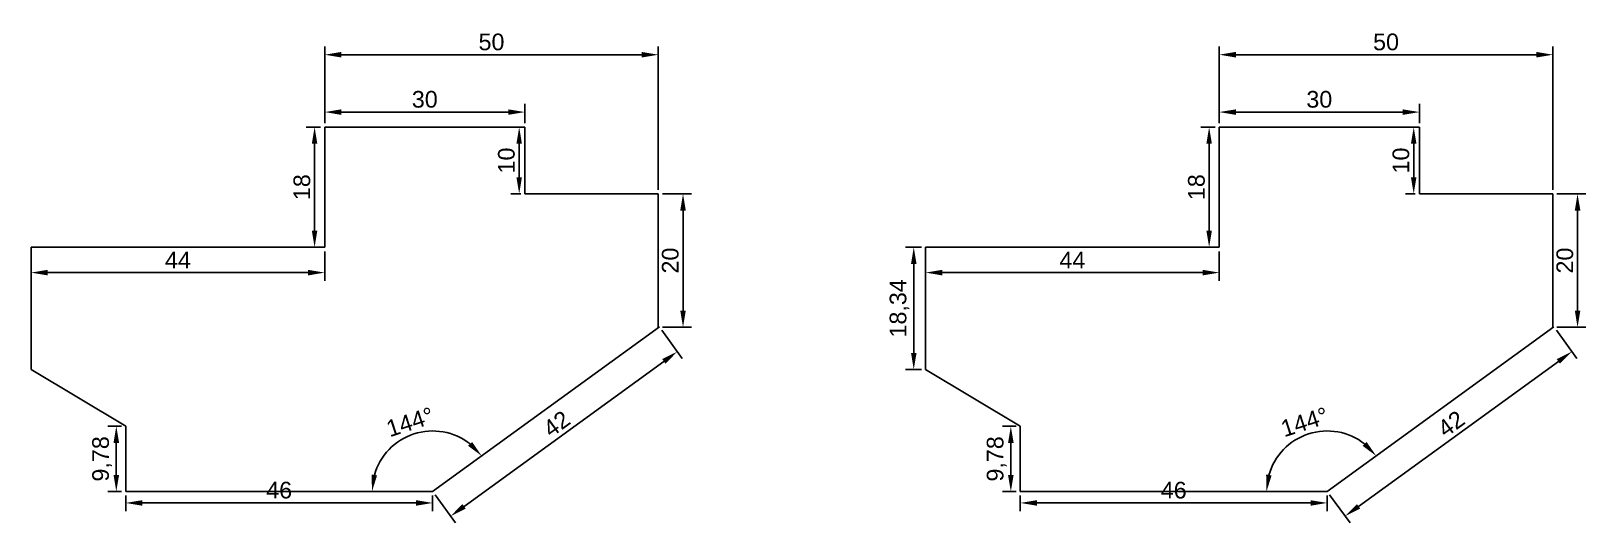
# Model space of a CAD drawing. Header units: millimetres. Extents: x 6565 to 6798, y 4460 to 4534.
import ezdxf

# ---------------------------------------------------------------- set-up
doc = ezdxf.new("R2010")
doc.units = ezdxf.units.MM
doc.styles.get("Standard").update_dxf_attribs({"font": 'arial.ttf'})
doc.dimstyles.new('ISO-25', dxfattribs={"dimtxt": 2.5, "dimasz": 2.5, "dimexe": 1.25, "dimexo": 0.625, "dimtad": 1, "dimtxsty": 'Standard', "dimcen": 2.5, "dimadec": 0, "dimazin": 0, "dimtfac": 1, "dimtmove": 0, "dimatfit": 3, "dimfxl": 1, "dimarcsym": 0})

# ---------------------------------------------------------------- blocks, each defined once
blk = doc.blocks.new('*D8')
at = {"color": 0, "lineweight": -2, "transparency": 16777216}
for p, q in [((6698.35, 4501.2), (6695.95, 4501.2)), ((6697.2, 4498.7), (6697.2, 4485.36)), ((6698.35, 4482.86), (6695.95, 4482.86))]:
    blk.add_line(p, q, dxfattribs=at)
at = {"color": 0, "transparency": 16777216}
for points in [[(6696.79, 4498.7), (6697.62, 4498.7), (6697.2, 4501.2)], [(6696.79, 4485.36), (6697.62, 4485.36), (6697.2, 4482.86)]]:
    blk.add_solid(points, dxfattribs=at)
at = {"layer": 'Defpoints', "color": 0, "transparency": 16777216}
for p in [(6698.98, 4501.2), (6697.2, 4482.86), (6698.98, 4482.86)]:
    blk.add_point(p, dxfattribs=at)
at = {"color": 0, "transparency": 16777216, "insert": (6695.07, 4492.03), "char_height": 2.5, "attachment_point": 5, "rotation": 90}
blk.add_mtext('18,34', dxfattribs=at)
blk = doc.blocks.new('*D2')
at = {"color": 0, "lineweight": -2, "transparency": 16777216}
for p, q in [((6713.16, 4463.95), (6713.16, 4461.61)), ((6715.66, 4462.86), (6756.66, 4462.86)), ((6759.16, 4463.95), (6759.16, 4461.61))]:
    blk.add_line(p, q, dxfattribs=at)
at = {"color": 0, "transparency": 16777216}
for points in [[(6715.66, 4463.27), (6715.66, 4462.44), (6713.16, 4462.86)], [(6756.66, 4463.27), (6756.66, 4462.44), (6759.16, 4462.86)]]:
    blk.add_solid(points, dxfattribs=at)
at = {"layer": 'Defpoints', "color": 0, "transparency": 16777216}
for p in [(6713.16, 4464.57), (6759.16, 4464.57), (6759.16, 4462.86)]:
    blk.add_point(p, dxfattribs=at)
at = {"color": 0, "transparency": 16777216, "insert": (6736.16, 4464.76), "char_height": 2.5, "attachment_point": 5}
blk.add_mtext('46', dxfattribs=at)
blk = doc.blocks.new('*D3')
at = {"color": 0, "lineweight": -2, "transparency": 16777216}
for p, q in [((6793.51, 4488.74), (6796.57, 4484.53)), ((6763.87, 4462.34), (6793.81, 4484.08)), ((6759.52, 4464.07), (6762.58, 4459.86))]:
    blk.add_line(p, q, dxfattribs=at)
at = {"color": 0, "transparency": 16777216}
for points in [[(6793.56, 4484.42), (6794.05, 4483.74), (6795.83, 4485.55)], [(6763.62, 4462.68), (6764.11, 4462.01), (6761.84, 4460.87)]]:
    blk.add_solid(points, dxfattribs=at)
at = {"layer": 'Defpoints', "color": 0, "transparency": 16777216}
for p in [(6793.15, 4489.25), (6795.83, 4485.55), (6759.16, 4464.57)]:
    blk.add_point(p, dxfattribs=at)
at = {"color": 0, "transparency": 16777216, "insert": (6777.73, 4474.73), "char_height": 2.5, "attachment_point": 5, "rotation": 35.9745}
blk.add_mtext('42', dxfattribs=at)
blk = doc.blocks.new('*D4')
at = {"color": 0, "lineweight": -2, "transparency": 16777216}
for p, q in [((6793.6, 4509.2), (6797.93, 4509.2)), ((6796.68, 4506.7), (6796.68, 4491.7)), ((6793.6, 4489.2), (6797.93, 4489.2))]:
    blk.add_line(p, q, dxfattribs=at)
at = {"color": 0, "transparency": 16777216}
for points in [[(6796.27, 4506.7), (6797.1, 4506.7), (6796.68, 4509.2)], [(6796.27, 4491.7), (6797.1, 4491.7), (6796.68, 4489.2)]]:
    blk.add_solid(points, dxfattribs=at)
at = {"layer": 'Defpoints', "color": 0, "transparency": 16777216}
for p in [(6792.98, 4509.2), (6792.98, 4489.2), (6796.68, 4489.2)]:
    blk.add_point(p, dxfattribs=at)
at = {"color": 0, "transparency": 16777216, "insert": (6794.78, 4499.2), "char_height": 2.5, "attachment_point": 5, "rotation": 90}
blk.add_mtext('20', dxfattribs=at)
blk = doc.blocks.new('*D5')
at = {"color": 0, "lineweight": -2, "transparency": 16777216}
for p, q in [((6742.98, 4519.82), (6742.98, 4522.71)), ((6745.48, 4521.46), (6770.48, 4521.46)), ((6772.98, 4519.82), (6772.98, 4522.71))]:
    blk.add_line(p, q, dxfattribs=at)
at = {"color": 0, "transparency": 16777216}
for points in [[(6745.48, 4521.87), (6745.48, 4521.04), (6742.98, 4521.46)], [(6770.48, 4521.87), (6770.48, 4521.04), (6772.98, 4521.46)]]:
    blk.add_solid(points, dxfattribs=at)
at = {"layer": 'Defpoints', "color": 0, "transparency": 16777216}
for p in [(6772.98, 4521.46), (6742.98, 4519.2), (6772.98, 4519.2)]:
    blk.add_point(p, dxfattribs=at)
at = {"color": 0, "transparency": 16777216, "insert": (6757.98, 4523.36), "char_height": 2.5, "attachment_point": 5}
blk.add_mtext('30', dxfattribs=at)
blk = doc.blocks.new('*D6')
at = {"color": 0, "lineweight": -2, "transparency": 16777216}
for p, q in [((6772.35, 4519.2), (6770.88, 4519.2)), ((6772.13, 4516.7), (6772.13, 4511.7)), ((6772.35, 4509.2), (6770.88, 4509.2))]:
    blk.add_line(p, q, dxfattribs=at)
at = {"color": 0, "transparency": 16777216}
for points in [[(6771.71, 4516.7), (6772.54, 4516.7), (6772.13, 4519.2)], [(6771.71, 4511.7), (6772.54, 4511.7), (6772.13, 4509.2)]]:
    blk.add_solid(points, dxfattribs=at)
at = {"layer": 'Defpoints', "color": 0, "transparency": 16777216}
for p in [(6772.98, 4519.2), (6772.13, 4509.2), (6772.98, 4509.2)]:
    blk.add_point(p, dxfattribs=at)
at = {"color": 0, "transparency": 16777216, "insert": (6770.22, 4514.2), "char_height": 2.5, "attachment_point": 5, "rotation": 90}
blk.add_mtext('10', dxfattribs=at)
blk = doc.blocks.new('*D7')
at = {"color": 0, "lineweight": -2, "transparency": 16777216}
for p, q in [((6698.98, 4500.57), (6698.98, 4496.14)), ((6742.98, 4500.57), (6742.98, 4496.14)), ((6701.48, 4497.39), (6740.48, 4497.39))]:
    blk.add_line(p, q, dxfattribs=at)
at = {"color": 0, "transparency": 16777216}
for points in [[(6701.48, 4497.81), (6701.48, 4496.97), (6698.98, 4497.39)], [(6740.48, 4497.81), (6740.48, 4496.97), (6742.98, 4497.39)]]:
    blk.add_solid(points, dxfattribs=at)
at = {"layer": 'Defpoints', "color": 0, "transparency": 16777216}
for p in [(6698.98, 4501.2), (6742.98, 4501.2), (6742.98, 4497.39)]:
    blk.add_point(p, dxfattribs=at)
at = {"color": 0, "transparency": 16777216, "insert": (6720.98, 4499.27), "char_height": 2.5, "attachment_point": 5}
blk.add_mtext('44', dxfattribs=at)
blk = doc.blocks.new('*D9')
at = {"color": 0, "lineweight": -2, "transparency": 16777216}
for p, q in [((6712.53, 4474.35), (6710.5, 4474.35)), ((6711.75, 4467.07), (6711.75, 4471.85)), ((6712.53, 4464.57), (6710.5, 4464.57))]:
    blk.add_line(p, q, dxfattribs=at)
at = {"color": 0, "transparency": 16777216}
for points in [[(6711.33, 4471.85), (6712.17, 4471.85), (6711.75, 4474.35)], [(6711.33, 4467.07), (6712.17, 4467.07), (6711.75, 4464.57)]]:
    blk.add_solid(points, dxfattribs=at)
at = {"layer": 'Defpoints', "color": 0, "transparency": 16777216}
for p in [(6711.75, 4474.35), (6713.16, 4474.35), (6713.16, 4464.57)]:
    blk.add_point(p, dxfattribs=at)
at = {"color": 0, "transparency": 16777216, "insert": (6709.62, 4469.46), "char_height": 2.5, "attachment_point": 5, "rotation": 90}
blk.add_mtext('9,78', dxfattribs=at)
blk = doc.blocks.new('*D10')
at = {"color": 0, "lineweight": -2, "transparency": 16777216}
for p, q in [((6742.35, 4519.2), (6740.22, 4519.2)), ((6741.47, 4503.7), (6741.47, 4516.7)), ((6742.35, 4501.2), (6740.22, 4501.2))]:
    blk.add_line(p, q, dxfattribs=at)
at = {"color": 0, "transparency": 16777216}
for points in [[(6741.05, 4516.7), (6741.88, 4516.7), (6741.47, 4519.2)], [(6741.05, 4503.7), (6741.88, 4503.7), (6741.47, 4501.2)]]:
    blk.add_solid(points, dxfattribs=at)
at = {"layer": 'Defpoints', "color": 0, "transparency": 16777216}
for p in [(6741.47, 4519.2), (6742.98, 4519.2), (6742.98, 4501.2)]:
    blk.add_point(p, dxfattribs=at)
at = {"color": 0, "transparency": 16777216, "insert": (6739.57, 4510.2), "char_height": 2.5, "attachment_point": 5, "rotation": 90}
blk.add_mtext('18', dxfattribs=at)
blk = doc.blocks.new('*D13')
at = {"color": 0, "lineweight": -2, "transparency": 16777216}
blk.add_arc((6759.16, 4464.57), 9.08, 51.7955, 164.179, dxfattribs=at)
at = {"color": 0, "transparency": 16777216}
for points in [[(6765.07, 4472), (6764.47, 4471.42), (6766.51, 4469.91)], [(6750.83, 4466.99), (6750.01, 4467.11), (6750.07, 4464.57)]]:
    blk.add_solid(points, dxfattribs=at)
at = {"layer": 'Defpoints', "color": 0, "transparency": 16777216}
for p in [(6793.15, 4489.25), (6760.11, 4473.61), (6713.16, 4464.57), (6759.16, 4464.57), (6759.16, 4464.57)]:
    blk.add_point(p, dxfattribs=at)
at = {"color": 0, "transparency": 16777216, "insert": (6755.77, 4475), "char_height": 2.5, "attachment_point": 5, "rotation": 17.9873}
blk.add_mtext('144°', dxfattribs=at)
blk = doc.blocks.new('*D14')
at = {"color": 0, "lineweight": -2, "transparency": 16777216}
for p, q in [((6742.98, 4519.82), (6742.98, 4531.31)), ((6745.48, 4530.06), (6790.48, 4530.06)), ((6792.98, 4509.82), (6792.98, 4531.31))]:
    blk.add_line(p, q, dxfattribs=at)
at = {"color": 0, "transparency": 16777216}
for points in [[(6745.48, 4530.48), (6745.48, 4529.64), (6742.98, 4530.06)], [(6790.48, 4530.48), (6790.48, 4529.64), (6792.98, 4530.06)]]:
    blk.add_solid(points, dxfattribs=at)
at = {"layer": 'Defpoints', "color": 0, "transparency": 16777216}
for p in [(6792.98, 4530.06), (6742.98, 4519.2), (6792.98, 4509.2)]:
    blk.add_point(p, dxfattribs=at)
at = {"color": 0, "transparency": 16777216, "insert": (6767.98, 4531.96), "char_height": 2.5, "attachment_point": 5}
blk.add_mtext('50', dxfattribs=at)
blk = doc.blocks.new('Biryani')
for p, q in [((6742.979, 4501.199), (6742.979, 4519.199)), ((6742.979, 4519.199), (6772.979, 4519.199)), ((6772.979, 4519.199), (6772.979, 4509.199)), ((6772.979, 4509.199), (6792.979, 4509.199)), ((6792.979, 4509.199), (6792.979, 4489.199)), ((6698.979, 4501.199), (6742.979, 4501.199)), ((6698.979, 4501.199), (6698.979, 4482.859)), ((6759.157, 4464.574), (6793.146, 4489.246)), ((6713.157, 4474.354), (6698.979, 4482.859)), ((6713.157, 4464.574), (6713.157, 4474.354)), ((6713.157, 4464.574), (6759.157, 4464.574))]:
    blk.add_line(p, q)
for base, p1, p2, picture, middle in [((6792.979, 4530.061), (6742.979, 4519.199), (6792.979, 4509.199), '*D14', (6767.979, 4531.962)), ((6772.979, 4521.455), (6742.979, 4519.199), (6772.979, 4519.199), '*D5', (6757.979, 4523.358)), ((6742.979, 4497.39), (6698.979, 4501.199), (6742.979, 4501.199), '*D7', (6720.979, 4499.265)), ((6759.157, 4462.855), (6713.157, 4464.574), (6759.157, 4464.574), '*D2', (6736.157, 4464.757))]:
    dim = blk.add_linear_dim(base=base, p1=p1, p2=p2, dimstyle='ISO-25')
    dim.commit()
    dim.dimension.update_dxf_attribs({"geometry": picture, "text_midpoint": middle})
for base, p1, p2, picture, middle in [((6741.468, 4519.199), (6742.979, 4501.199), (6742.979, 4519.199), '*D10', (6739.567, 4510.199)), ((6772.126, 4509.199), (6772.979, 4519.199), (6772.979, 4509.199), '*D6', (6770.224, 4514.199)), ((6796.683, 4489.199), (6792.979, 4509.199), (6792.979, 4489.199), '*D4', (6794.782, 4499.199)), ((6711.749, 4474.354), (6713.157, 4464.574), (6713.157, 4474.354), '*D9', (6709.621, 4469.464))]:
    dim = blk.add_linear_dim(base=base, p1=p1, p2=p2, angle=90, dimstyle='ISO-25')
    dim.commit()
    dim.dimension.update_dxf_attribs({"geometry": picture, "text_midpoint": middle})
dim = blk.add_angular_dim_2l(base=(6760.109, 4473.607), line1=((6759.157, 4464.574), (6793.146, 4489.246)), line2=((6713.157, 4464.574), (6759.157, 4464.574)), dimstyle='ISO-25')
dim.commit()
dim.dimension.update_dxf_attribs({"geometry": '*D13', "text_midpoint": (6755.771, 4475.001)})
dim = blk.add_aligned_dim(p1=(6759.157, 4464.574), p2=(6793.146, 4489.246), distance=-4.571, dimstyle='ISO-25')
dim.commit()
dim.dimension.update_dxf_attribs({"geometry": '*D3', "text_midpoint": (6777.732, 4474.732)})

msp = doc.modelspace()

# ---------------------------------------------------------------- block references
at = {"layer": 'Defpoints'}
for p in [(-134.061, 0), (0, 0)]:
    msp.add_blockref('Biryani', p, dxfattribs=at)

# ---------------------------------------------------------------- dimensions: what is measured, and where the dimension line sits
dim = msp.add_linear_dim(base=(6697.202, 4482.859), p1=(6698.979, 4501.199), p2=(6698.979, 4482.859), angle=90, dimstyle='ISO-25')
dim.commit()
dim.dimension.update_dxf_attribs({"geometry": '*D8', "text_midpoint": (6695.075, 4492.029)})

doc.saveas('drawing.dxf')
